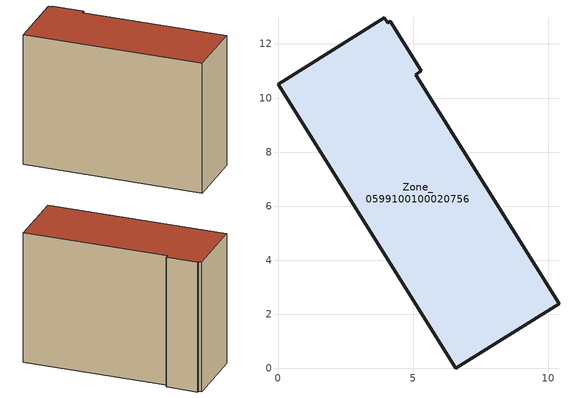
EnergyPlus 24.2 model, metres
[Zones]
Zone_0599100100020756
 floor ground (C_G): 4.15,12.84 5.3,11 5.09,10.87 10.39,2.38 6.57,0 0,10.52 3.94,12.98 4.05,12.78 z0
 wall outside (C_F): 6.57,0 10.39,2.38 5.09,10.87 5.3,11 4.15,12.84 4.05,12.78 3.94,12.98 0,10.52 6.57,0 z0:9.28
 roof outside (C_R): 5.3,11 4.15,12.84 4.05,12.78 3.94,12.98 0,10.52 6.57,0 10.39,2.38 5.09,10.87 z9.28
[BUILDING]
Pand.0599100100020756: North Axis=0; Terrain=City; Loads Convergence Tolerance Value=0.04; Temperature Convergence Tolerance Value=0.4; Solar Distribution=FullExterior; Maximum Number of Warmup Days=25; Minimum Number of Warmup Days=1
[Site:Location]
Rotterdam.The.Hague.AP_ZH_NLD Design_Conditions: Latitude=51.96; Longitude=4.45; Time Zone=1; Elevation=-4.5
[SITE:GROUNDTEMPERATURE:BUILDINGSURFACE]
18, 18, 18, 18, 18, 18, 18, 18, 18, 18, 18, 18
[MATERIAL] Thermal Absorptance=0.9; Solar Absorptance=0.7; Visible Absorptance=0.7
Name | Roughness | Thickness | Conductivity | Density | Specific Heat
G.TI.2015-2018 | MediumSmooth | 0.15 | 0.0428571 | 540 | 1210
F.TI.2015-2018 | Rough | 0.3 | 0.0666667 | 1920 | 840
R.TI.2015-2018 | MediumRough | 0.2 | 0.0333333 | 1500 | 1000
[CONSTRUCTION]
C_G: G.TI.2015-2018
C_F: F.TI.2015-2018
C_R: R.TI.2015-2018
[ZONE]
Zone_0599100100020756: Type=1; Multiplier=1; Ceiling Height=Autocalculate; Volume=Autocalculate; Floor Area=autocalculate; Part of Total Floor Area=Yes
[ZONEINFILTRATION:DESIGNFLOWRATE]
Infil_Zone_0599100100020756: Zone or ZoneList or Space or SpaceList=Zone_0599100100020756; Schedule=AlwaysOn; Design Flow Rate Calculation Method=Flow/Area; Flow Rate per Floor Area=0.0015; Constant Term Coefficient=1; Temperature Term Coefficient=0; Velocity Term Coefficient=0; Velocity Squared Term Coefficient=0
[HVACTEMPLATE:ZONE:IDEALLOADSAIRSYSTEM]
Zone_0599100100020756: Maximum Heating Supply Air Temperature=50; Minimum Cooling Supply Air Temperature=13; Maximum Heating Supply Air Humidity Ratio=0.0156; Minimum Cooling Supply Air Humidity Ratio=0.0077; Heating Limit=NoLimit; Cooling Limit=NoLimit; Dehumidification Control Type=ConstantSensibleHeatRatio; Cooling Sensible Heat Ratio=0.7; Dehumidification Setpoint=60; Humidification Control Type=None; Humidification Setpoint=30; Outdoor Air Method=None; Outdoor Air Flow Rate per Person=0.00944; Outdoor Air Flow Rate per Zone Floor Area=0; Outdoor Air Flow Rate per Zone=0; Demand Controlled Ventilation Type=None; Outdoor Air Economizer Type=NoEconomizer; Heat Recovery Type=None; Sensible Heat Recovery Effectiveness=0.7; Latent Heat Recovery Effectiveness=0.65
[ZONECONTROL:THERMOSTAT]
ThermostatControl_Zone_0599100100020756: Zone or ZoneList=Zone_0599100100020756; Control Type Schedule=DualSetpointControlType; Control 1=Thermostat_Zone_0599100100020756; Temperature Difference Between Cutout And Setpoint=0
[THERMOSTATSETPOINT:DUALSETPOINT]
Thermostat_Zone_0599100100020756: Heating Setpoint Temperature Schedule=HeatingSetpoint_Zone_0599100100020756; Cooling Setpoint Temperature Schedule=CoolingSetpoint_Zone_0599100100020756
[SCHEDULE:COMPACT]
HeatingSetpoint_Zone_0599100100020756: Through: 12/31, For: AllDays, Until: 24:00, 21
CoolingSetpoint_Zone_0599100100020756: Through: 12/31, For: AllDays, Until: 24:00, 24
DualSetpointControlType: Through: 12/31, For: AllDays, Until: 24:00, 4
AlwaysOn: Through: 12/31, For: AllDays, Until: 24:00, 1
